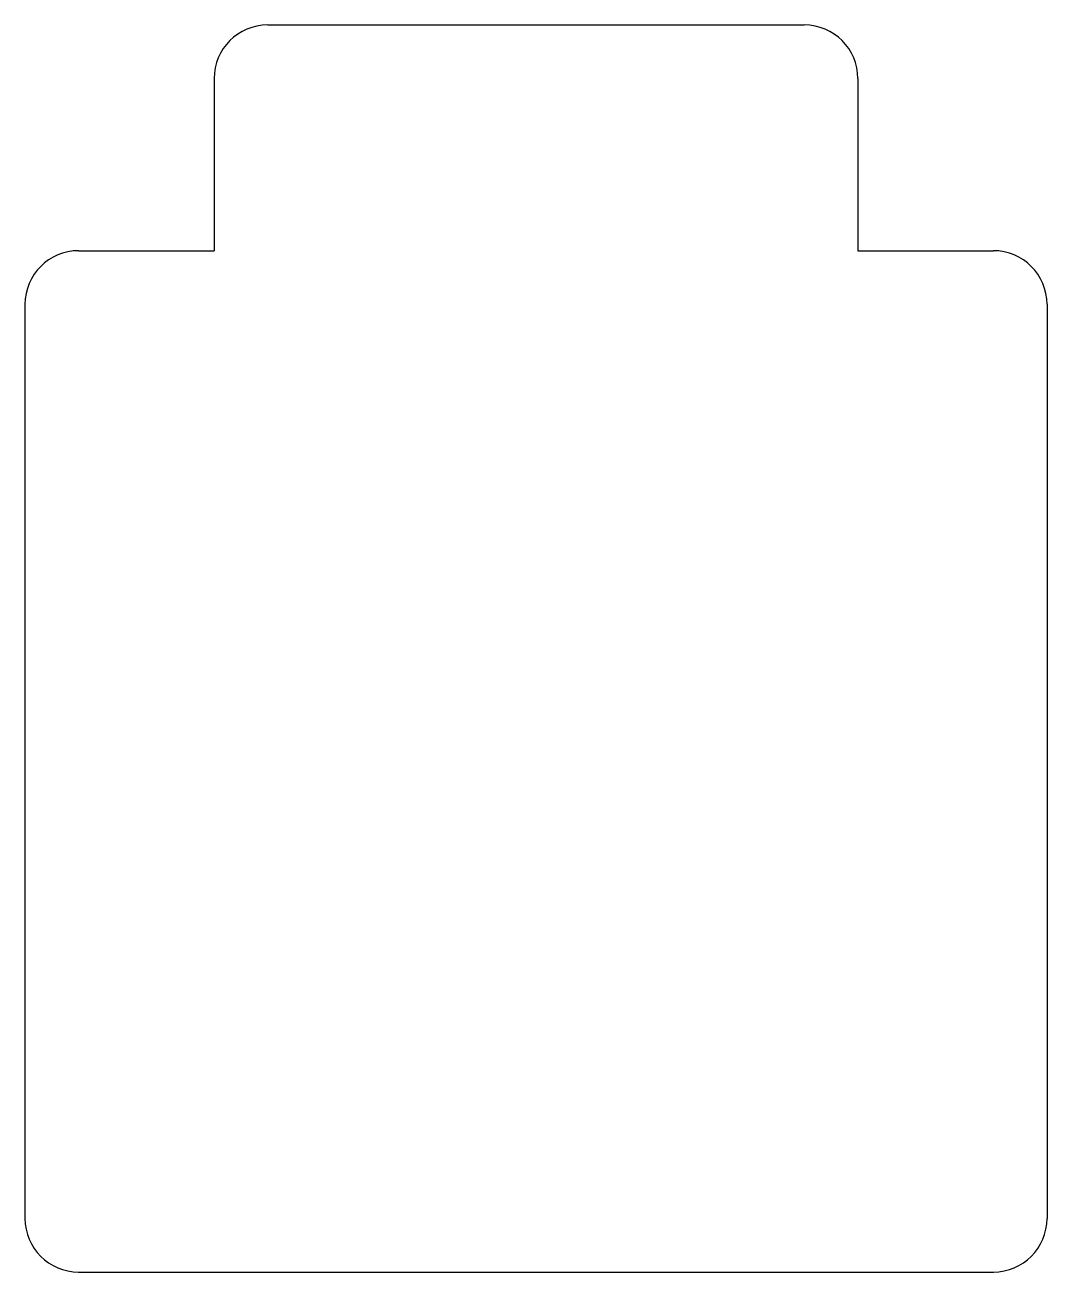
# Model space of a CAD drawing. Header units: millimetres. Extents: x 0 to 19.1, y -19.1 to 4.2.
import ezdxf

# ---------------------------------------------------------------- set-up
doc = ezdxf.new("R2010")
doc.units = ezdxf.units.MM

msp = doc.modelspace()

# ---------------------------------------------------------------- linework, layer by layer
for p, q in [((4.525, 4.21), (14.525, 4.21)), ((3.525, 3.21), (3.525, 0)), ((15.525, 3.21), (15.525, 0)), ((1, 0), (3.525, 0)), ((15.525, 0), (18.05, 0)), ((0, -1), (0, -18.05)), ((19.05, -1), (19.05, -18.05)), ((1, -19.05), (18.05, -19.05))]:
    msp.add_line(p, q)
for centre, start, end in [((4.525, 3.21), 90, 180), ((14.525, 3.21), 0, 90), ((1, -1), 90, 180), ((18.05, -1), 0, 90), ((1, -18.05), 180, 270), ((18.05, -18.05), 270, 0)]:
    msp.add_arc(centre, 1, start, end)

doc.saveas('drawing.dxf')
